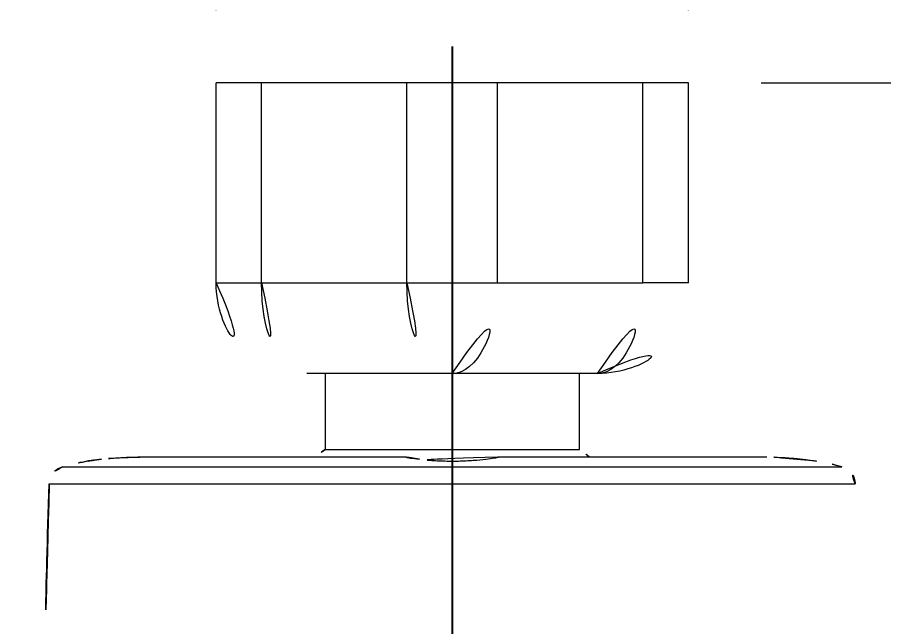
# Model space of a CAD drawing. Extents: x 16296660632 to 16296676033, y -37409619871 to -37409617369.
# Drawn here: x 16296675598.66 to 16296675646.34, y -37409617460.84 to -37409617427.32 of the extents above; entities that cross this region are included whole.
import ezdxf

# ---------------------------------------------------------------- set-up
doc = ezdxf.new("R2010")
doc.units = 0
doc.header["$LTSCALE"] = 10
doc.header["$MEASUREMENT"] = 0
doc.header["$PDMODE"] = 3
doc.header["$PDSIZE"] = -10
doc.linetypes.add('CENTER', pattern=[2, 1.25, -0.25, 0.25, -0.25])
doc.linetypes.add('CENTERX2', pattern=[4, 2.5, -0.5, 0.5, -0.5])
doc.layers.get('0').update_dxf_attribs({"linetype": 'CONTINUOUS'})
doc.layers.get('DEFPOINTS').update_dxf_attribs({"linetype": 'CONTINUOUS'})
doc.layers.add('1', color=7, linetype='CONTINUOUS')
doc.layers.add('중심선', color=1, linetype='CENTERX2')
doc.styles.add('Daelim Dimension', font='')
doc.styles.get('Daelim Dimension').set_extended_font_data('NanumGothic')
doc.dimstyles.new('DEFAULT', dxfattribs={"dimscale": 2, "dimtxt": 2, "dimasz": 2, "dimexe": 0, "dimexo": 2, "dimgap": 1, "dimtad": 1, "dimdec": 1, "dimzin": 9, "dimdsep": 46, "dimtxsty": 'Daelim Dimension', "dimcen": 0.5, "dimclrd": 252, "dimclre": 252, "dimclrt": 3, "dimadec": 1, "dimazin": 0, "dimtfac": 1, "dimtdec": 1, "dimtix": 1, "dimtmove": 0, "dimatfit": 3, "dimfxl": 1, "dimtolj": 1, "dimtzin": 1, "dimlwd": 9, "dimlwe": 9, "dimarcsym": 0})

# ---------------------------------------------------------------- blocks, each defined once
blk = doc.blocks.new('*D2')
at = {"color": 5, "lineweight": 9, "transparency": 16777216}
for p, q in [((16296675639.59455, -37409617430.91361), (16296675778.21593, -37409617430.91361)), ((16296675778.21593, -37409617434.91361), (16296675778.21593, -37409617485.05707)), ((16296675626.59455, -37409617489.05707), (16296675778.21593, -37409617489.05707))]:
    blk.add_line(p, q, dxfattribs=at)
at = {"color": 5, "transparency": 16777216}
for points in [[(16296675777.54926, -37409617434.91361), (16296675778.88259, -37409617434.91361), (16296675778.21593, -37409617430.91361)], [(16296675777.54926, -37409617485.05707), (16296675778.88259, -37409617485.05707), (16296675778.21593, -37409617489.05707)]]:
    blk.add_solid(points, dxfattribs=at)
at = {"layer": 'DEFPOINTS', "color": 0, "transparency": 16777216}
for p in [(16296675635.59455, -37409617430.91361), (16296675622.59455, -37409617489.05707), (16296675778.21593, -37409617489.05707)]:
    blk.add_point(p, dxfattribs=at)
at = {"color": 7, "transparency": 16777216, "insert": (16296675768.59504, -37409617459.98534), "char_height": 14, "attachment_point": 5, "rotation": 90, "style": 'Daelim Dimension'}
blk.add_mtext('\\A1;58', dxfattribs=at)
blk = doc.blocks.new('*D3')
at = {"color": 5, "lineweight": 9, "ltscale": 0.5, "transparency": 16777216}
for p, q in [((16296675609.59455, -37409617415.49622), (16296675527.18826, -37409617415.49622)), ((16296675609.59455, -37409617426.91361), (16296675609.59455, -37409617415.49622)), ((16296675631.59455, -37409617415.49622), (16296675613.59455, -37409617415.49622)), ((16296675635.59455, -37409617426.91361), (16296675635.59455, -37409617415.49622))]:
    blk.add_line(p, q, dxfattribs=at)
at = {"color": 5, "ltscale": 0.5, "transparency": 16777216}
for points in [[(16296675613.59455, -37409617414.82956), (16296675613.59455, -37409617416.16289), (16296675609.59455, -37409617415.49622)], [(16296675631.59455, -37409617414.82956), (16296675631.59455, -37409617416.16289), (16296675635.59455, -37409617415.49622)]]:
    blk.add_solid(points, dxfattribs=at)
at = {"layer": 'DEFPOINTS', "color": 0, "ltscale": 0.5, "transparency": 16777216}
for p in [(16296675635.59455, -37409617415.49622), (16296675609.59455, -37409617430.91361), (16296675635.59455, -37409617430.91361)]:
    blk.add_point(p, dxfattribs=at)
at = {"color": 2, "ltscale": 0.5, "transparency": 16777216, "insert": (16296675566.39141, -37409617407.52341), "char_height": 10, "attachment_point": 5, "style": 'Daelim Dimension'}
blk.add_mtext('\\A1;G1/2x14TH', dxfattribs=at)

msp = doc.modelspace()

# ---------------------------------------------------------------- linework, layer by layer
at = {"layer": '1', "color": 7, "linetype": 'Continuous', "lineweight": 18}
for p, q in [((16296675609.59455, -37409617441.91361), (16296675609.59455, -37409617430.91361)), ((16296675612.09455, -37409617430.91361), (16296675609.59455, -37409617430.91361)), ((16296675620.09455, -37409617430.91361), (16296675612.09455, -37409617430.91361)), ((16296675625.09455, -37409617430.91361), (16296675620.09455, -37409617430.91361)), ((16296675633.09455, -37409617430.91361), (16296675625.09455, -37409617430.91361)), ((16296675635.59455, -37409617430.91361), (16296675633.09455, -37409617430.91361)), ((16296675635.59455, -37409617441.91361), (16296675635.59455, -37409617430.91361)), ((16296675622.59455, -37409617446.91361), (16296675614.59455, -37409617446.91361)), ((16296675615.59455, -37409617446.91361), (16296675615.59455, -37409617451.10102)), ((16296675630.59455, -37409617446.91361), (16296675622.59455, -37409617446.91361)), ((16296675629.59455, -37409617451.10102), (16296675629.59455, -37409617446.91361)), ((16296675615.59455, -37409617451.10102), (16296675629.59455, -37409617451.10102)), ((16296675620.08062, -37409617451.50718), (16296675605.28862, -37409617451.50718)), ((16296675639.90537, -37409617451.50718), (16296675625.11119, -37409617451.50718))]:
    msp.add_line(p, q, dxfattribs=at)
at = {"layer": '1', "color": 7, "linetype": 'Continuous', "lineweight": 13}
for p, q in [((16296675612.09455, -37409617441.91361), (16296675612.09455, -37409617430.91361)), ((16296675620.09455, -37409617441.91361), (16296675620.09455, -37409617430.91361)), ((16296675625.09455, -37409617441.91361), (16296675625.09455, -37409617430.91361)), ((16296675633.09455, -37409617441.91361), (16296675633.09455, -37409617430.91361)), ((16296675609.59455, -37409617441.91361), (16296675612.09455, -37409617441.91361)), ((16296675612.09455, -37409617441.91361), (16296675620.09455, -37409617441.91361)), ((16296675620.09455, -37409617441.91361), (16296675625.09455, -37409617441.91361)), ((16296675625.09455, -37409617441.91361), (16296675633.09455, -37409617441.91361)), ((16296675635.59455, -37409617441.91361), (16296675633.09455, -37409617441.91361)), ((16296675601.14298, -37409617452.04318), (16296675644.04613, -37409617452.04318)), ((16296675600.40942, -37409617452.97475), (16296675644.77968, -37409617452.97475))]:
    msp.add_line(p, q, dxfattribs=at)
at = {"layer": '1', "color": 7, "linetype": 'Continuous', "lineweight": 18}
for centre, radius, start, end in [((16296675614.59455, -37409617441.91361), 5, 180, 270), ((16296675630.59455, -37409617441.91361), 5, 270, 0), ((16296675622.59455, -37409617461.45718), 12.5000000000008, 124.0558171877333, 127.2505543800139), ((16296675622.59455, -37409617461.45718), 12.5000000000008, 52.7494456199861, 55.9441828122667), ((16296675605.10172, -37409617466.39416), 14.8869804959887, 99.77062011969666, 105.4216345795791), ((16296675640.08738, -37409617466.39416), 14.8869804959887, 74.57836542042091, 80.23555933780375), ((16296675601.4089, -37409617453.00718), 0.99999999999997, 105.4216345795791, 178.1418617301408), ((16296675643.78021, -37409617453.00718), 0.99999999999997, 1.858138269859247, 74.57836542042091), ((16296676202.51076, -37409617472.50718), 602.4180741015603, 178.1418617301408, 179.8574946833925), ((16296675042.67835, -37409617472.50718), 602.4180741015603, 0.1425053166075229, 1.858138269859247)]:
    msp.add_arc(centre, radius, start, end, dxfattribs=at)
at = {"layer": '1', "color": 7, "linetype": 'Continuous', "lineweight": 13}
for centre, start_param, end_param in [((16296675614.59455, -37409617441.91361), 4.712388980384691, 6.283185307179513), ((16296675622.59455, -37409617441.91361), 4.712388980384691, 6.283185307179553), ((16296675622.59455, -37409617441.91361), 0, 1.570796326794897), ((16296675630.59455, -37409617441.91361), 0, 1.570796326794897)]:
    msp.add_ellipse(centre, major_axis=(0, -5), ratio=0.5, start_param=start_param, end_param=end_param, dxfattribs=at)
at = {"layer": '1', "color": 7, "linetype": 'Continuous', "lineweight": 18}
for points, knots in [([(16296675603.28242, -37409617451.62924), (16296675603.08218, -37409617451.65251), (16296675602.91404, -37409617451.67509), (16296675602.66967, -37409617451.70939), (16296675602.59014, -37409617451.7215), (16296675602.55077, -37409617451.72747), (16296675602.54615, -37409617451.72816), (16296675602.54624, -37409617451.72813)], [0, 0, 0, 0, 0.4323323742664776, 0.4323323742664776, 0.864866828852256, 0.864866828852256, 1, 1, 1, 1]), ([(16296675605.39563, -37409617451.50757), (16296675605.11659, -37409617451.50553), (16296675604.82805, -37409617451.51183), (16296675604.27905, -37409617451.53735), (16296675604.01115, -37409617451.55682), (16296675603.59384, -37409617451.59469), (16296675603.42844, -37409617451.61227), (16296675603.28242, -37409617451.62924)], [0, 0, 0, 0, 0.3651661295188218, 0.3651661295188218, 0.7308175502884854, 0.7308175502884854, 1, 1, 1, 1]), ([(16296675620.80016, -37409617451.62924), (16296675620.59712, -37409617451.60594), (16296675620.4259, -37409617451.58141), (16296675620.17522, -37409617451.5406), (16296675620.09237, -37409617451.52387), (16296675620.03783, -37409617451.50914), (16296675620.03692, -37409617451.50656), (16296675620.05619, -37409617451.50742)], [0, 0, 0, 0, 0.3775086831849363, 0.3775086831849363, 0.7552120959493578, 0.7552120959493578, 1, 1, 1, 1]), ([(16296675625.14672, -37409617451.50845), (16296675625.14684, -37409617451.50945), (16296675625.14308, -37409617451.5111), (16296675625.10876, -37409617451.52123), (16296675625.03422, -37409617451.53672), (16296675624.80096, -37409617451.57571), (16296675624.63835, -37409617451.59967), (16296675624.24631, -37409617451.64634), (16296675624.01063, -37409617451.66954), (16296675623.50071, -37409617451.70565), (16296675623.2193, -37409617451.71896), (16296675622.65343, -37409617451.73045), (16296675622.36123, -37409617451.72889), (16296675621.80585, -37409617451.71191), (16296675621.53497, -37409617451.69637), (16296675621.1139, -37409617451.66267), (16296675620.94749, -37409617451.64615), (16296675620.80016, -37409617451.62924)], [0, 0, 0, 0, 0.0405884802353096, 0.0405884802353096, 0.1815717462804522, 0.1815717462804522, 0.3238173869277265, 0.3238173869277265, 0.4677724803893689, 0.4677724803893689, 0.6117880501865804, 0.6117880501865804, 0.7544704329521842, 0.7544704329521842, 0.8964318063588577, 0.8964318063588577, 1, 1, 1, 1]), ([(16296675642.64285, -37409617451.72813), (16296675642.64306, -37409617451.72817), (16296675642.63808, -37409617451.72742), (16296675642.59704, -37409617451.72121), (16296675642.5178, -37409617451.70916), (16296675642.27542, -37409617451.67513), (16296675642.10874, -37409617451.65276), (16296675641.71009, -37409617451.60635), (16296675641.47198, -37409617451.58179), (16296675640.95832, -37409617451.54082), (16296675640.67548, -37409617451.52401), (16296675640.19953, -37409617451.50897), (16296675640.00396, -37409617451.50639), (16296675639.81151, -37409617451.50751)], [0, 0, 0, 0, 0.0657773447126046, 0.0657773447126046, 0.2640636784890859, 0.2640636784890859, 0.4630099974633655, 0.4630099974633655, 0.6638640972207036, 0.6638640972207036, 0.865107914545542, 0.865107914545542, 1, 1, 1, 1])]:
    msp.add_open_spline(points, degree=3, knots=knots, dxfattribs=at)
at = {"layer": '중심선', "linetype": 'CENTER', "ltscale": 15}
msp.add_open_spline([(16296675622.59455, -37409617428.91361), (16296675622.59455, -37409617445.41361), (16296675622.59455, -37409617494.36181)], degree=1, knots=[0, 0, 0.2909107297576545, 1, 1], dxfattribs=at)

# ---------------------------------------------------------------- dimensions: what is measured, and where the dimension line sits
at = {"color": 5, "ltscale": 0.5}
dim = msp.add_linear_dim(base=(16296675635.59455, -37409617415.49622), p1=(16296675609.59455, -37409617430.91361), p2=(16296675635.59455, -37409617430.91361), text='G1/2x14TH', dimstyle='DEFAULT', override={"dimtxt": 5, "dimclrd": 5, "dimclre": 5, "dimclrt": 2}, dxfattribs=at)
dim.commit()
dim.dimension.update_dxf_attribs({"geometry": '*D3', "text_midpoint": (16296675566.39141, -37409617415.49622), "dimtype": 160})
dim = msp.add_linear_dim(base=(16296675778.21593, -37409617489.05707), p1=(16296675635.59455, -37409617430.91361), p2=(16296675622.59455, -37409617489.05707), angle=90, text='58', dimstyle='DEFAULT', override={"dimtxt": 7, "dimclrd": 5, "dimclre": 5, "dimclrt": 7})
dim.commit()
dim.dimension.update_dxf_attribs({"geometry": '*D2', "text_midpoint": (16296675768.59504, -37409617459.98534)})

doc.saveas('drawing.dxf')
